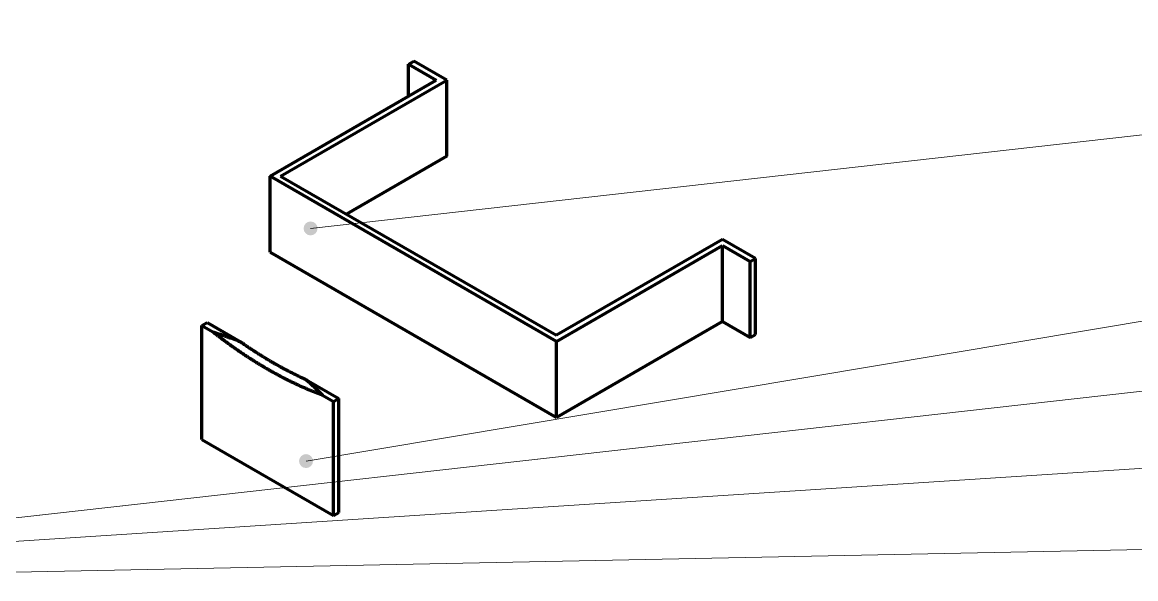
# Model space of a CAD drawing. Header units: millimetres. Extents: x 0 to 841, y 0 to 594.
# Drawn here: x 434.1 to 529.8, y 181.3 to 229.2 of the extents above; entities that cross this region are included whole.
import ezdxf

# ---------------------------------------------------------------- set-up
doc = ezdxf.new("R2010")
doc.units = ezdxf.units.MM
doc.layers.add('01-VISIBLE', color=7, linetype='CONTINUOUS', lineweight=70)
doc.layers.add('08-FINA', color=5, linetype='CONTINUOUS', lineweight=18)

msp = doc.modelspace()

# ---------------------------------------------------------------- hatches: boundary and pattern name
at = {"layer": '08-FINA'}
h = msp.add_hatch(color=7, dxfattribs=at)
h.dxf.hatch_style = 1
edge = h.paths.add_edge_path()
edge.add_arc((458.901, 211.431), 0.6, 0, 360)
h = msp.add_hatch(color=7, dxfattribs=at)
h.dxf.hatch_style = 1
edge = h.paths.add_edge_path()
edge.add_arc((458.51, 191.426), 0.6, 0, 360)

# ---------------------------------------------------------------- linework, layer by layer
at = {"layer": '01-VISIBLE'}
for p, q in [((467.328, 225.544), (467.781, 225.805)), ((467.328, 225.544), (469.704, 224.172)), ((467.328, 222.8), (467.328, 225.544)), ((470.609, 224.172), (467.781, 225.805)), ((455.421, 215.926), (469.704, 224.172)), ((456.326, 215.926), (470.609, 224.172)), ((470.609, 217.64), (470.609, 224.172)), ((470.609, 217.64), (461.982, 212.66)), ((455.421, 209.394), (455.421, 215.926)), ((480.028, 201.719), (455.421, 215.926)), ((456.326, 215.926), (480.028, 202.241)), ((494.311, 210.488), (480.028, 202.241)), ((480.028, 201.719), (494.311, 209.965)), ((497.14, 208.855), (494.311, 210.488)), ((494.311, 209.965), (496.687, 208.593)), ((494.311, 203.433), (494.311, 209.965)), ((455.421, 209.394), (480.028, 195.187)), ((496.687, 208.593), (497.14, 208.855)), ((497.14, 202.323), (497.14, 208.855)), ((496.687, 202.061), (496.687, 208.593)), ((449.566, 203.074), (450.018, 203.335)), ((449.566, 193.276), (449.566, 203.074)), ((449.566, 203.074), (450.515, 202.526)), ((450.018, 203.335), (452.868, 201.69)), ((494.311, 203.433), (480.028, 195.187)), ((494.311, 203.433), (496.687, 202.061)), ((496.687, 202.061), (497.14, 202.323)), ((480.028, 195.187), (480.028, 201.719)), ((458.482, 198.449), (461.332, 196.803)), ((459.93, 197.09), (460.879, 196.542)), ((460.879, 196.542), (461.332, 196.803)), ((460.879, 186.744), (460.879, 196.542)), ((461.332, 187.005), (461.332, 196.803)), ((449.566, 193.276), (460.879, 186.744)), ((460.879, 186.744), (461.332, 187.005))]:
    msp.add_line(p, q, dxfattribs=at)
for points in [[(459.93, 197.09), (459.855, 197.117), (459.78, 197.145), (459.705, 197.173), (459.629, 197.202), (459.554, 197.23), (459.479, 197.259), (459.405, 197.288), (459.33, 197.318), (459.255, 197.347), (459.181, 197.377), (459.106, 197.407), (459.032, 197.437), (458.958, 197.467), (458.883, 197.498), (458.809, 197.529), (458.735, 197.56), (458.661, 197.591), (458.588, 197.623), (458.514, 197.654), (458.44, 197.686), (458.367, 197.719), (458.293, 197.751), (458.22, 197.783), (458.146, 197.816), (458.073, 197.849), (458, 197.882), (457.927, 197.916), (457.854, 197.949), (457.781, 197.983), (457.709, 198.017), (457.636, 198.051), (457.563, 198.085), (457.491, 198.12), (457.419, 198.155), (457.346, 198.19), (457.274, 198.225), (457.202, 198.26), (457.13, 198.295), (457.058, 198.331), (456.986, 198.367), (456.915, 198.403), (456.843, 198.439), (456.771, 198.476), (456.7, 198.512), (456.629, 198.549), (456.557, 198.586), (456.486, 198.623), (456.415, 198.66), (456.344, 198.698), (456.273, 198.735), (456.202, 198.773), (456.131, 198.811), (456.061, 198.849), (455.99, 198.887), (455.92, 198.926), (455.849, 198.964), (455.779, 199.003), (455.709, 199.042), (455.639, 199.081), (455.569, 199.12), (455.499, 199.16), (455.429, 199.199), (455.359, 199.239), (455.29, 199.279), (455.22, 199.319), (455.151, 199.359), (455.081, 199.4), (455.012, 199.44), (454.943, 199.481), (454.874, 199.522), (454.805, 199.563), (454.736, 199.604), (454.667, 199.645), (454.598, 199.687), (454.53, 199.728), (454.461, 199.77), (454.392, 199.812), (454.324, 199.854), (454.256, 199.896), (454.188, 199.938), (454.12, 199.981), (454.051, 200.024), (453.984, 200.066), (453.916, 200.109), (453.848, 200.152), (453.78, 200.195), (453.713, 200.239), (453.645, 200.282), (453.578, 200.326), (453.511, 200.37), (453.443, 200.414), (453.376, 200.458), (453.309, 200.502), (453.242, 200.546), (453.176, 200.591), (453.109, 200.635), (453.042, 200.68), (452.976, 200.725), (452.909, 200.77), (452.843, 200.815), (452.776, 200.86), (452.71, 200.906), (452.644, 200.951), (452.578, 200.997), (452.512, 201.043), (452.446, 201.089), (452.381, 201.135), (452.315, 201.181), (452.249, 201.227), (452.184, 201.274), (452.119, 201.32), (452.053, 201.367), (451.988, 201.414), (451.923, 201.461), (451.858, 201.508), (451.793, 201.555), (451.728, 201.602), (451.664, 201.65), (451.599, 201.698), (451.534, 201.745), (451.47, 201.793), (451.406, 201.841), (451.341, 201.889), (451.277, 201.938), (451.213, 201.986), (451.149, 202.034), (451.085, 202.083), (451.022, 202.132), (450.958, 202.181), (450.894, 202.23), (450.831, 202.279), (450.767, 202.328), (450.704, 202.377), (450.641, 202.427), (450.578, 202.476), (450.515, 202.526)], [(450.515, 202.526), (450.592, 202.502), (450.669, 202.478), (450.745, 202.454), (450.822, 202.429), (450.899, 202.404), (450.976, 202.38), (451.052, 202.354), (451.129, 202.329), (451.205, 202.304), (451.281, 202.278), (451.358, 202.252), (451.434, 202.226), (451.51, 202.2), (451.586, 202.173), (451.662, 202.146), (451.738, 202.119), (451.814, 202.092), (451.89, 202.065), (451.966, 202.037), (452.041, 202.01), (452.117, 201.982), (452.192, 201.953), (452.268, 201.925), (452.343, 201.896), (452.418, 201.867), (452.494, 201.838), (452.569, 201.809), (452.644, 201.78), (452.719, 201.75), (452.793, 201.72), (452.868, 201.69)], [(452.868, 201.69), (452.934, 201.644), (452.999, 201.598), (453.065, 201.552), (453.131, 201.506), (453.197, 201.461), (453.263, 201.415), (453.329, 201.37), (453.395, 201.325), (453.462, 201.28), (453.528, 201.235), (453.595, 201.19), (453.661, 201.146), (453.728, 201.101), (453.795, 201.057), (453.862, 201.013), (453.929, 200.969), (453.996, 200.925), (454.063, 200.881), (454.13, 200.838), (454.197, 200.794), (454.265, 200.751), (454.332, 200.708), (454.4, 200.665), (454.468, 200.622), (454.536, 200.579), (454.604, 200.537), (454.672, 200.494), (454.74, 200.452), (454.808, 200.41), (454.876, 200.368), (454.945, 200.326), (455.013, 200.284), (455.082, 200.243), (455.15, 200.202), (455.219, 200.16), (455.288, 200.119), (455.357, 200.079), (455.426, 200.038), (455.495, 199.997), (455.564, 199.957), (455.633, 199.917), (455.703, 199.876), (455.772, 199.837), (455.842, 199.797), (455.912, 199.757), (455.981, 199.718), (456.051, 199.678), (456.121, 199.639), (456.191, 199.6), (456.261, 199.562), (456.332, 199.523), (456.402, 199.485), (456.472, 199.446), (456.543, 199.408), (456.614, 199.37), (456.684, 199.333), (456.755, 199.295), (456.826, 199.258), (456.897, 199.22), (456.968, 199.183), (457.039, 199.146), (457.11, 199.11), (457.182, 199.073), (457.253, 199.037), (457.325, 199.001), (457.396, 198.965), (457.468, 198.929), (457.54, 198.893), (457.612, 198.858), (457.684, 198.823), (457.756, 198.788), (457.828, 198.753), (457.9, 198.718), (457.973, 198.684), (458.045, 198.65), (458.118, 198.616), (458.19, 198.582), (458.263, 198.548), (458.336, 198.515), (458.409, 198.482), (458.482, 198.449)], [(458.482, 198.449), (458.546, 198.396), (458.609, 198.343), (458.673, 198.289), (458.736, 198.236), (458.798, 198.181), (458.861, 198.127), (458.923, 198.072), (458.985, 198.017), (459.046, 197.962), (459.108, 197.906), (459.168, 197.85), (459.229, 197.794), (459.289, 197.737), (459.349, 197.68), (459.409, 197.622), (459.468, 197.564), (459.527, 197.506), (459.586, 197.448), (459.644, 197.389), (459.702, 197.33), (459.76, 197.27), (459.817, 197.211), (459.874, 197.15), (459.93, 197.09)]]:
    msp.add_lwpolyline(points, dxfattribs=at)
at = {"layer": '08-FINA'}
for p, q in [((616.528, 229.158), (458.901, 211.431)), ((616.562, 217.918), (458.51, 191.426)), ((616.528, 207.158), (392.91, 181.965)), ((616.509, 196.371), (385.318, 181.398)), ((616.501, 185.57), (405.81, 181.309))]:
    msp.add_line(p, q, dxfattribs=at)

doc.saveas('drawing.dxf')
